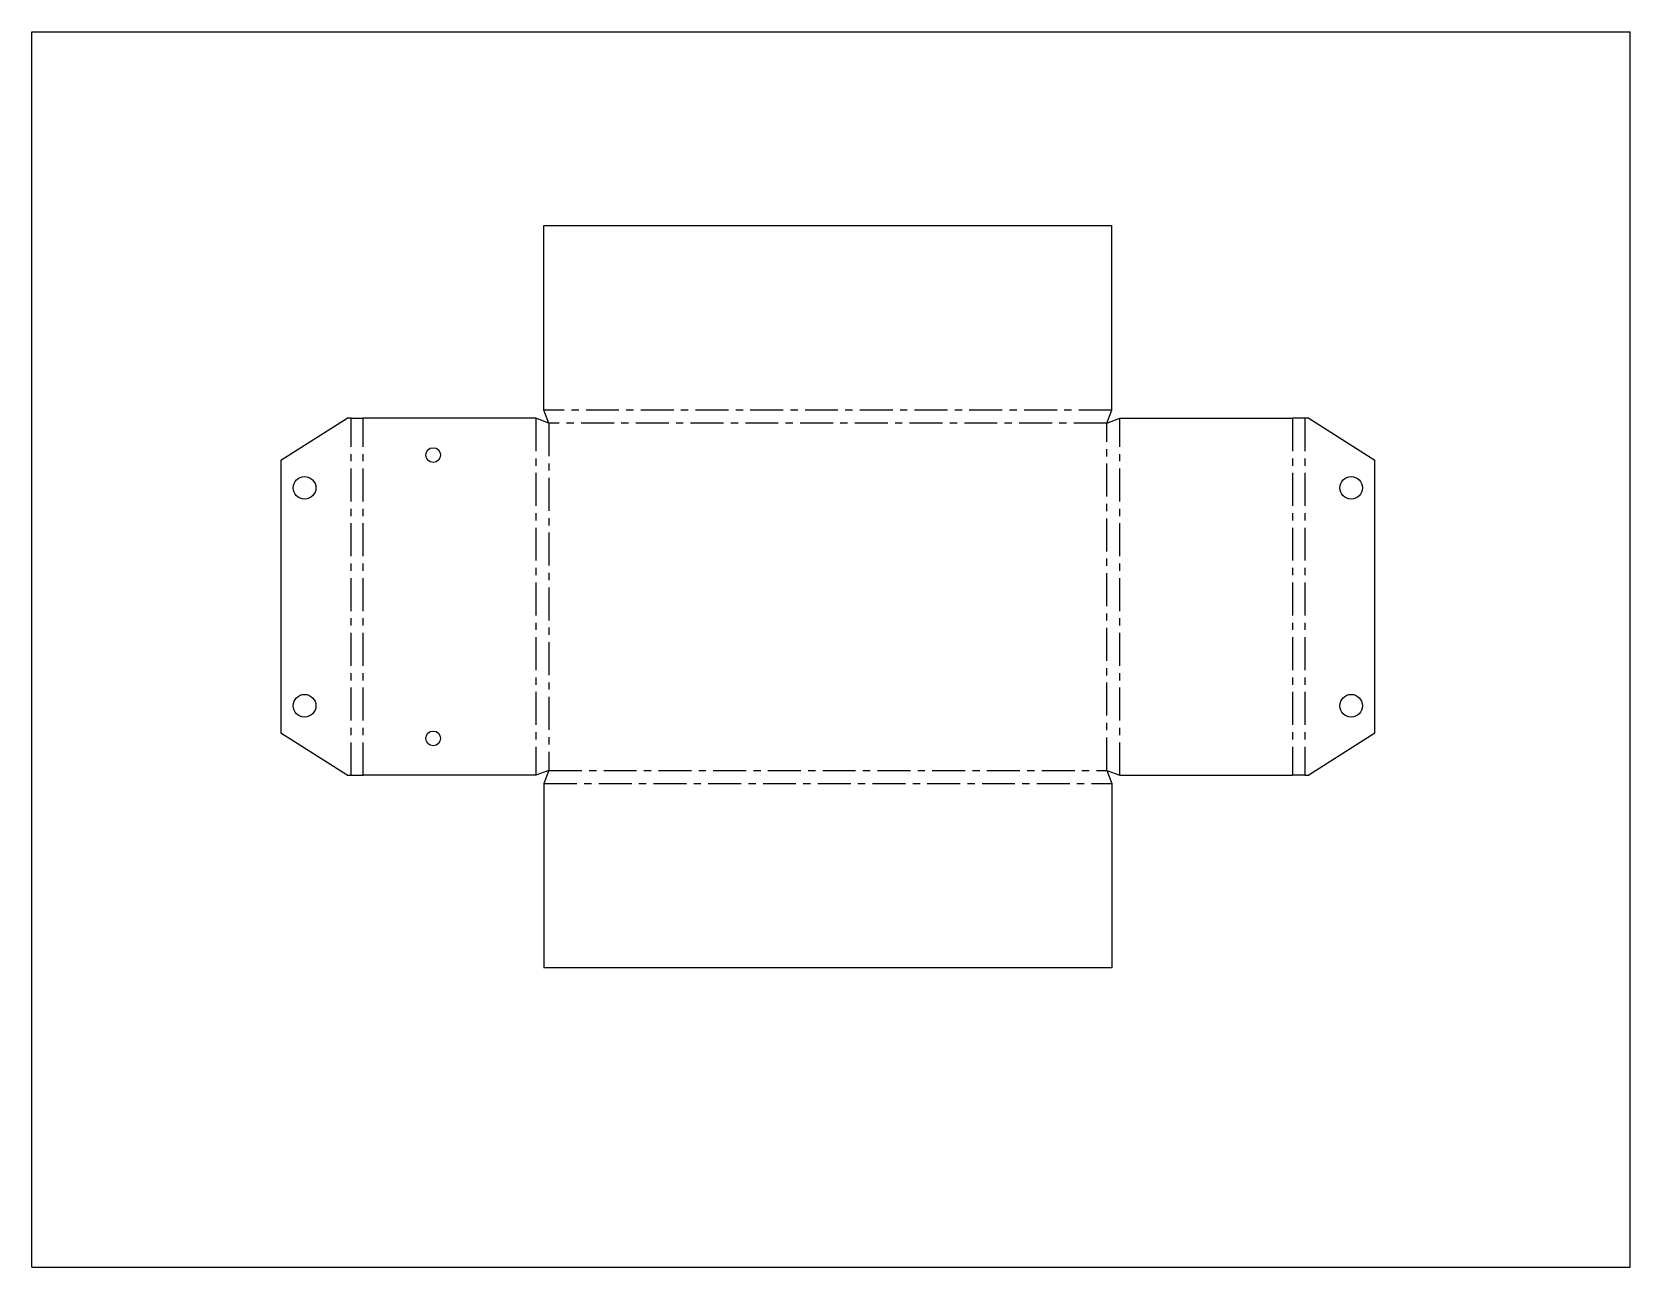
# Model space of a CAD drawing. Header units: inches. Extents: x 0 to 22, y 0 to 17.
import ezdxf

# ---------------------------------------------------------------- set-up
doc = ezdxf.new("R2010")
doc.units = ezdxf.units.IN
doc.header["$LTSCALE"] = 1.21
doc.header["$MEASUREMENT"] = 0
doc.linetypes.add('CENTER', pattern=[0.6, 0.375, -0.075, 0.075, -0.075])
doc.layers.get('0').update_dxf_attribs({"linetype": 'CONTINUOUS'})
doc.layers.add('02___PRT_ALL_AXES', color=7, linetype='CONTINUOUS')

msp = doc.modelspace()

# ---------------------------------------------------------------- linework, layer by layer
at = {"color": 7, "linetype": 'CONTINUOUS'}
for p, q in [((0, 0), (0, 17)), ((0, 17), (22, 17)), ((22, 0), (22, 17)), ((0, 0), (22, 0))]:
    msp.add_line(p, q, dxfattribs=at)
at = {"color": 3, "linetype": 'CONTINUOUS'}
for p, q in [((7.049, 11.794), (7.049, 14.334)), ((7.049, 14.334), (14.865, 14.334)), ((14.865, 11.794), (14.865, 14.334)), ((3.428, 11.104), (4.337, 11.684)), ((4.393, 11.684), (4.337, 11.684)), ((6.938, 11.684), (4.558, 11.684)), ((14.975, 11.684), (17.355, 11.684)), ((17.576, 11.684), (17.521, 11.684)), ((17.576, 11.684), (18.486, 11.104)), ((3.428, 11.104), (3.428, 7.348)), ((18.486, 7.348), (18.486, 11.104)), ((4.337, 6.768), (3.428, 7.348)), ((18.486, 7.348), (17.576, 6.768)), ((4.337, 6.768), (4.393, 6.768)), ((6.938, 6.768), (4.558, 6.768)), ((7.049, 6.657), (7.049, 4.117)), ((14.865, 6.657), (14.865, 4.117)), ((14.975, 6.768), (17.355, 6.768)), ((17.521, 6.768), (17.576, 6.768)), ((14.865, 4.117), (7.049, 4.117))]:
    msp.add_line(p, q, dxfattribs=at)
at = {"layer": '02___PRT_ALL_AXES', "color": 3, "linetype": 'CENTER'}
for p, q in [((4.393, 6.768), (4.393, 11.684)), ((4.558, 6.768), (4.558, 11.684)), ((6.938, 11.684), (6.938, 6.768)), ((14.865, 11.794), (7.049, 11.794)), ((14.975, 6.768), (14.975, 11.684)), ((17.355, 11.684), (17.355, 6.768)), ((17.521, 11.684), (17.521, 6.768)), ((7.117, 11.616), (7.117, 6.836)), ((14.797, 11.616), (7.117, 11.616)), ((14.797, 6.836), (14.797, 11.616)), ((7.117, 6.836), (14.797, 6.836)), ((7.049, 6.657), (14.865, 6.657))]:
    msp.add_line(p, q, dxfattribs=at)
at = {"layer": '02___PRT_ALL_AXES', "color": 3, "linetype": 'CONTINUOUS'}
for p, q in [((4.393, 11.684), (4.558, 11.684)), ((7.117, 11.616), (6.938, 11.684)), ((7.117, 11.616), (7.049, 11.794)), ((14.797, 11.616), (14.865, 11.794)), ((14.797, 11.616), (14.975, 11.684)), ((17.521, 11.684), (17.355, 11.684)), ((7.117, 6.836), (6.938, 6.768)), ((7.117, 6.836), (7.049, 6.657)), ((14.797, 6.836), (14.975, 6.768)), ((14.797, 6.836), (14.865, 6.657)), ((4.393, 6.768), (4.558, 6.768)), ((17.521, 6.768), (17.355, 6.768))]:
    msp.add_line(p, q, dxfattribs=at)
for centre, radius in [((5.523, 11.176), 0.101), ((3.753, 10.726), 0.156), ((18.161, 10.726), 0.156), ((3.753, 7.726), 0.156), ((18.161, 7.726), 0.156), ((5.523, 7.276), 0.101)]:
    msp.add_circle(centre, radius, dxfattribs=at)

doc.saveas('drawing.dxf')
